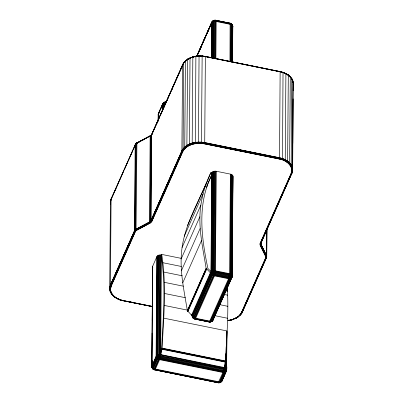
<?xml version="1.0" encoding="UTF-8"?>
<svg xmlns="http://www.w3.org/2000/svg" width="403" height="403" viewBox="0 0 403 403"><rect width="100%" height="100%" fill="white"/><g stroke="black" fill="none" stroke-linecap="round" stroke-linejoin="round"><path stroke-width="0.6" d="M152.661 306.466L123.061 300.472C117.454 299.469 111.505 295.691 110.442 289.928C110.095 289.903 109.697 289.671 109.692 289.283L110.432 201.228L111.042 200.639M111.052 291.948L110.18 291.525L110.18 289.525M135.756 144.229L135.967 143.851L135.489 144.294L111.087 199.017L110.412 285.047L111.288 285.908L135.584 231.181L136.612 230.315L150.062 223.146L151.896 221.328L182.771 151.649C186.801 144.123 196.714 142.415 204.452 143.861L279.269 159.014C285.903 159.976 294.14 166.086 291.042 173.582L260.167 243.256L260.217 245.457L265.627 256.444L265.779 257.552L241.563 312.295C239.704 316.662 234.536 318.783 230.768 320.098C231.811 320.274 235.896 318.395 232.027 319.529M135.715 143.891L135.171 144.753L134.511 230.667L135.388 231.529M135.529 144.012L134.758 230.234L135.584 231.181M136.395 143.528L135.761 143.916L135.101 229.831L135.856 230.859M150.672 222.768L150.002 221.67L150.662 135.751C151.634 134.975 150.571 135.655 150.153 136.068L149.493 221.982L150.062 223.146M151.105 135.277L151.735 134.557L151.09 135.388L150.43 221.302L151.19 222.33M151.548 134.678L150.777 220.899L151.599 221.846M151.09 135.388L152.127 134.048L151.679 134.552L151.024 220.466L151.896 221.328M161.422 255.028L160.661 354.585L159.175 359.053L154.812 368.911C153.971 371.168 151.704 367.808 151.78 366.483L152.561 266.504L156.858 256.671L157.85 255.588L158.913 255.124L161.422 255.028L161.699 254.409L181.39 258.399M151.876 366.906L152.133 333.1M152.228 320.576L152.536 280.503M152.687 266.086L151.926 365.637C152.017 367.46 153.765 368.725 155.422 369.077L220.008 381.994L221.862 381.167L226.169 371.314L225.745 369.244L224.038 367.42L223.156 372.05L218.139 382.785L154.53 369.752L219.061 382.85L220.25 382.568L221.071 381.732L225.388 371.873L225.237 369.606L224.038 367.42C228.158 367.591 226.773 373.888 222.975 372.498L159.598 359.662C157.936 359.31 156.188 358.045 156.097 356.222L156.858 256.671M152.077 367.314L152.133 360.428M152.44 320.355L152.536 307.837M157.094 256.273L156.329 355.824C156.419 357.622 158.142 358.866 159.779 359.214L223.156 372.05C227.075 373.092 227.272 368.135 226.551 365.476M158.067 121.379L158.258 114.235L162.666 104.427L163.925 103.48L165.729 103.082L165.804 102.78L164.092 102.795L162.651 103.934L158.48 113.349L158.208 115.51M158.167 121.172L158.319 113.777L162.913 103.556C163.542 102.473 165.215 101.344 166.333 102.397M157.427 255.91L156.666 355.461C156.752 357.174 158.394 358.363 159.956 358.695L223.333 371.531L225.463 371.359L226.607 370.075L226.939 331.246M157.85 255.588L157.089 355.144L157.487 356.408L158.596 357.496L160.122 358.121L223.499 370.956C224.743 371.289 226.541 370.72 226.567 369.213L226.854 331.649M158.354 255.326L157.588 354.877L158.213 356.348L160.273 357.511L223.65 370.347L225 370.342L225.992 369.778L226.36 368.805L226.587 339.376M158.913 255.124L158.152 354.675L158.45 355.612L160.404 356.887L224.552 369.773L225.745 369.244L226.058 368.428L226.224 346.515M159.523 254.988L158.989 355.27L160.51 356.262L224.491 369.138L225.237 368.886L225.66 368.09L225.766 353.688M160.157 254.928L159.548 354.983L160.59 355.658L224.174 368.523L225.156 367.964L225.232 360.917M160.797 254.943L160.112 354.746L224.018 367.929L224.622 367.657L224.652 365.073M162.384 111.117L162.651 103.934L164.147 102.372L166.162 102.453L164.525 102.155L163.704 102.992M162.621 110.09L162.883 103.551M162.963 109.097L163.054 103.626L164.147 102.372M163.386 108.78L163.613 102.972L164.293 102.508L165.89 102.649M163.895 107.253L163.966 103.123L165.285 101.944M164.464 106.422L164.525 102.982L165.023 102.256L166.167 101.873L164.197 102.337M165.084 104.402L165.205 102.7L166.263 102.095L164.671 102.181L163.265 103.239M185.476 148.032L184.745 146.984L185.4 61.07C194.619 53.947 182.378 62.697 182.554 64.878L181.899 150.793L182.771 151.649M186.015 60.702L185.576 60.717L183.728 62.888L183.073 148.803L183.889 149.76M187.672 59.135L186.866 145.387L187.491 146.516M193.808 318.148L194.125 318.42C192.463 318.672 191.813 315.781 192.06 314.405M192.15 314.829L192.503 317.237L194.765 318.738L209.419 321.745L211.555 321.574L230.964 278.12L230.813 275.854L229.609 273.667L230.375 174.116L216.29 171.26C214.658 170.958 212.572 171.315 211.726 172.902L210.965 272.453C211.056 274.277 212.804 275.541 214.461 275.894L228.546 278.745C230.561 279.405 232.823 277.627 232.138 275.461L232.904 175.91L231.992 174.786L230.375 174.116M192.503 317.237L192.362 314.612M211.328 57.725L211.595 23.107C211.691 20.896 214.592 20.603 216.159 21.465L230.838 24.477L231.861 24.991L232.768 26.114L232.586 62.415M211.56 57.956L212.003 21.913M211.892 57.589L212.164 22.341L213.147 20.729L215.227 20.205L216.159 21.465L215.872 58.601M212.305 58.531L212.588 22.024L213.494 20.533M211.963 172.504L211.197 272.055C211.288 273.849 213.011 275.098 214.643 275.445L229.332 278.377L230.964 278.12L232.002 277.188L231.488 275.249L229.609 273.667L215.524 270.816C213.897 270.509 211.812 270.871 210.965 272.453L192.05 315.66M212.809 58.264L213.086 21.762L213.887 20.442L214.779 20.563L216.159 21.465L215.927 20.261L214.97 20.377M212.295 172.141L211.53 271.693C211.615 273.405 213.263 274.594 214.819 274.927L229.478 277.853L231.035 277.607L232.178 276.322L231.201 274.569L229.609 273.667L228.546 278.745L209.419 321.745L209.112 321.977L194.508 318.975L194.518 318.612L195.173 319.06L195.692 318.249L214.461 275.894L215.378 272.493L216.29 171.26M213.368 58.062L213.65 21.555L214.089 20.613L214.895 20.246L216.159 21.465L213.086 21.762L211.595 23.107M212.719 171.819L211.998 271.793L213.031 273.405L214.456 274.211L229.07 277.204C230.315 277.536 232.118 276.967 232.138 275.461L231.231 274.337L229.609 273.667L229.745 276.025L229.161 278.831L209.998 321.821L209.58 322.042L194.901 319.08M213.978 57.931L214.255 21.424L214.779 20.563L215.751 20.377L230.113 23.268L229.957 61.452M213.222 171.557L212.497 271.481L213.409 272.902L214.668 273.617L229.69 276.66L231.292 276.267L231.937 275.053L232.697 175.501M214.603 58.5L214.95 21.087L216.099 20.674L230.184 23.525L230.239 24.316C231.861 24.22 233.433 25.757 232.717 27.384M213.781 171.356L213.051 271.219L213.817 272.413L214.875 273.012L229.745 276.025L231.09 275.692L231.629 274.675L232.395 175.124M214.391 171.22L213.65 271.012L215.071 272.408L229.765 275.385L230.813 275.133L231.231 274.337L231.992 174.786M215.247 58.511L215.529 21.379L216.048 21.011L230.229 23.878L230.798 24.306L230.551 61.614M215.021 171.159L214.275 270.876L215.459 271.889L229.75 274.77L230.466 274.594L230.753 274.05L231.513 174.499M215.66 171.174L214.91 270.811L215.509 271.325L229.695 274.191L230.204 273.823L230.969 174.272M226.688 347.945L226.813 331.664M227.121 291.596L227.151 287.213M227.161 291.576L227.191 287.193M227.242 291.802L227.292 286.991M231.095 61.84L231.382 24.704L230.597 23.666L230.239 24.316L232.128 24.699L232.768 26.114L232.496 61.986M231.579 62.127L231.861 24.991L231.241 23.817L230.239 24.316L232.214 24.588L232.848 26.966M231.982 61.83L232.259 25.329L231.74 24.094L230.239 24.316L231.141 23.581L231.226 23.984M232.289 61.583L232.566 25.706L232.214 24.588L231.141 23.581M232.455 62.002L232.596 43.121M232.193 262.958L232.032 277.193L213.101 319.977L211.6 321.544L209.762 321.982L208.885 321.78L209.112 321.977M232.329 245.427L232.596 210.366M232.733 192.836L232.904 175.91M219.408 305.353L232.219 276.312L232.994 176.333M260.016 244.913L260.872 244.374L260.937 242.878M261.114 242.077L261.084 244.697L260.217 245.457M266.585 252.394L266.761 229.191L266.504 255.573L265.627 256.444M266.877 229.06L266.721 256.61L266.338 257.809L265.663 257.915M265.779 257.552L266.695 256.958L266.947 228.899M288.86 163.809L289.631 162.787L290.291 76.872L287.969 74.807L288.301 75.19L287.641 161.104L286.971 162.208M291.127 78.293L291.817 78.766L291.162 164.681L290.311 165.603M288.11 75.326C290.215 76.479 292.099 78.192 292.835 80.802L292.175 166.716L291.278 167.537M292.714 151.538L292.568 170.978L291.883 173.275L291.042 173.582M292.78 143.387L293.117 98.861M293.183 90.71L293.308 82.922L292.392 80.278M291.807 173.391L292.553 171.094L292.649 168.837L293.308 82.922L292.719 80.479M151.78 366.483L156.097 356.222C156.979 354.6 159.18 354.212 160.842 354.65L162.122 348.152C163.648 316.985 166.726 285.425 161.699 254.409M195.425 143.664L195.878 56.36L199.062 55.861L198.432 143.377M154.289 369.823L154.757 369.949L155.246 369.445L159.598 359.662L160.661 354.585L158.948 356.181L157.336 358.569L153.019 368.362L153.029 369.113L153.684 369.118L152.903 368.926L152.274 368.171L151.825 366.937L151.976 366.12L156.379 356.302L157.628 355.25L159.412 354.645L160.661 354.585L224.219 367.486L225.499 360.987C226.723 336.46 228.839 311.872 227.282 287.309M110.588 204.432L110.447 201.112M110.493 201.001L110.644 204.195M110.351 203.369L110.558 200.901L111.283 198.734M110.629 201.339L110.477 203.026M109.707 289.404C108.946 284.039 110.936 291.092 111.288 285.908M109.747 289.515L109.828 287.379L110.467 285.289L134.562 230.914L136.073 229.413L149.528 222.244L150.823 221.151L181.949 151.034C186.176 143.136 196.578 141.342 204.699 142.858L279.521 158.011C286.543 158.938 295.248 165.92 291.928 173.078L260.852 243.432L259.99 243.8M109.812 289.621L109.893 287.495L110.528 285.41L134.627 231.035L136.113 229.554L149.568 222.391L150.883 221.277L182.015 151.155C186.221 143.287 196.588 141.498 204.679 143.01L279.501 158.162C285.203 159.331 291.666 162.857 292.523 169.184C292.351 169.935 292.981 171.754 291.646 171.587M110.603 289.933L110.684 287.898M158.117 115.087L158.132 114.659M152.561 266.504L152.843 267.763M232.219 276.312L232.234 275.884M293.223 85.063L293.253 82.691M232.178 276.322L232.032 277.193M193.954 318.294L193.45 318.375L192.946 317.806L192.241 316.577L192.397 315.786L211.167 273.43L213.152 271.531L215.524 270.816L212.703 275.173L193.934 317.529C192.901 318.612 195.007 319.665 195.082 318.088L213.852 275.728L215.524 270.816L213.051 271.219L211.011 272.937L192.241 315.297L192.347 316.491M230.969 319.947C224.763 320.158 229.846 321.529 230.974 319.836M159.094 112.649L158.349 113.782L158.399 114.739L158.626 114.412M187.531 59.362L190.453 57.901L190.025 58.148L189.37 144.062L189.868 145.261M218.9 306.497L213.318 319.09C213.293 320.828 211.212 321.483 209.777 321.105L195.692 318.249C194.034 317.902 192.286 316.632 192.191 314.808L191.566 315.166L187.36 310.642C183.98 289.812 178.997 268.7 182.075 247.497C185.904 220.728 201.263 197.581 210.794 172.711L211.726 172.902M191.566 315.166L210.336 272.811L206.129 268.282C202.749 247.457 197.767 226.345 200.845 205.142C202.518 193.893 205.842 182.952 210.794 172.711M235.458 318.214L235.891 318.345L236.022 318.022M136.204 230.566L135.534 229.468L136.189 143.549L137.176 142.959L136.909 142.884L136.043 229.151L136.612 230.315M266.479 257.371L266.297 256.056L260.887 245.069L260.691 243.624L291.717 173.471C294.941 165.678 286.377 159.321 279.47 158.319L204.653 143.166C196.604 141.665 186.292 143.443 182.101 151.271L150.964 221.398L149.624 222.537L136.174 229.7L134.713 231.151L110.618 285.526L109.984 287.601L109.903 289.717L110.372 291.812M266.68 257.074L266.721 256.61M230.395 23.586L230.35 23.198L230.148 23.46L230.702 23.686M235.891 318.345L238.163 316.743M158.903 113.596L158.958 113.097L158.349 113.782M239.594 315.665L241.417 313.584L239.594 315.665L239.216 315.579M195.878 56.36L190.035 58.037M212.295 321.045L212.749 319.851M218.789 382.583L220.25 382.568L221.892 381.173L226.516 370.483L226.018 368.725L224.038 367.42L224.118 370.412L223.584 372.584L219.222 382.361L218.607 382.85L218.214 382.628M226.657 369.637L226.295 371.375M241.563 312.295C243.493 311.202 241.745 314.058 240.581 313.997M261.038 242.853L260.741 244.011L260.978 244.953L266.549 256.379L266.61 256.832L265.814 257.179M266.338 257.809L266.549 257.411L242.238 312.184M291.727 169.552L292.649 168.837M154.047 369.355L153.412 369.4L153.513 368.735L157.84 358.942L160.661 354.585L157.744 355.622L156.299 357.199L151.996 367.017L152.233 368.065L153.941 369.334L218.446 382.553L220.577 382.382M152.903 368.926L152.541 368.287L152.737 367.556L157.13 357.718L158.671 355.909L160.661 354.585L153.931 369.546M201.47 143.443L202.14 56.163M232.047 25.072L231.74 24.094M194.201 318.723L192.966 317.962L193.002 316.733L211.771 274.372L213.54 272.141L215.524 270.816L194.105 318.813L194.317 318.526M193.208 57.019L192.972 56.818L192.841 57.135L192.181 143.05L192.543 144.299M160.666 353.617L161.608 349.129C163.114 318.546 166.096 287.611 161.407 257.149M206.89 185.899L211.711 175.023C196.961 204.492 201.409 237.448 207.877 268.448L210.971 271.491M158.319 113.777L158.167 114.648L158.565 113.893M231.871 277.622L232.002 277.188M110.432 201.228L111.127 198.911M110.765 200.734L111.389 198.674M109.787 287.263L110.412 285.047L134.758 230.234L136.043 229.151L149.493 221.982L151.024 220.466L181.899 150.793C186.136 142.869 196.568 141.07 204.719 142.591L279.536 157.744C285.299 158.923 291.903 162.515 292.633 168.958M158.606 113.409L158.742 112.971M232.667 26.9L232.798 26.487M291.827 173.366L292.553 171.094M266.494 257.633L266.695 256.958M265.763 256.807L266.549 256.379L266.504 255.573L260.927 244.132M212.275 320.571L211.907 321.267M219.978 382.261L219.751 382.467L220.627 382.351L222.285 380.361M221.721 381.097L221.161 381.752M221.892 381.173L222.108 380.296L221.776 380.659M204.452 143.861L204.719 142.591L205.374 56.677L205.288 56.365L203.928 56.415M279.269 159.014L279.536 157.744L280.135 71.527L279.939 71.734M196.951 56.123L211.64 22.689L213.122 21.44L216.159 21.465L215.378 20.155M196.916 56.037L211.988 21.943C212.708 20.205 214.955 20.372 216.159 21.465C215.021 19.44 212.472 20.548 211.771 22.296L196.659 56.415L211.988 21.943L213.378 21.107M197.017 56.289L197.767 54.586M199.017 51.745L203.772 40.95M204.271 39.816L205.772 36.406M206.276 35.273L207.026 33.565M207.525 32.431L212.502 21.263L213.902 20.81L216.159 21.465M111.072 199.132L135.615 143.942M111.515 198.629L112.276 196.911M112.785 195.767L114.306 192.332M114.815 191.188L117.097 186.04M117.605 184.891L119.127 181.461M119.636 180.312L123.187 172.298M124.451 169.436L128.003 161.427M128.512 160.278L132.824 150.551M133.333 149.402L136.143 143.498M115.208 190.594L115.968 188.876M130.935 155.105L131.695 153.387M160.323 109.883L161.059 108.221M161.548 107.112L162.288 105.455M151.694 134.436L182.675 64.561L183.138 64.354M151.679 134.552L182.766 64.48M152.379 133.479L153.392 131.192M153.896 130.053L159.467 117.485M160.732 114.633L164.273 106.634M164.782 105.495L166.298 102.07M166.802 100.926L169.084 95.783M169.587 94.645L171.109 91.214M171.613 90.076L172.373 88.363M172.877 87.219L175.154 82.081M175.663 80.938L177.179 77.512M177.688 76.368L178.443 74.656M178.952 73.512L179.965 71.23M180.468 70.087L181.99 66.661M182.494 65.518L183.572 63.407M156.314 124.89L157.074 123.177M167.195 100.332L167.955 98.619M171.754 90.05L172.766 87.768M178.081 75.774L178.836 74.061M196.76 56.239L211.771 22.296M110.427 285.168L134.768 230.355L136.048 229.277L149.503 222.108L151.034 220.587L181.909 150.913C186.146 142.994 196.573 141.196 204.714 142.717L279.531 157.87C284.669 158.968 290.11 161.694 292.16 166.837M187.551 225.438L206.321 183.078M184.226 236.269L202.996 193.908M206.527 187.39L207.54 185.098M182.075 247.497L200.845 205.142M181.108 259.058L199.883 216.698M181.335 270.876L200.105 228.516M182.75 282.876L201.52 240.52M187.36 310.642L206.129 268.282M187.42 310.869L206.19 268.509M187.526 311.096L206.296 268.736M187.672 311.312L206.442 268.957M187.853 311.519L206.623 269.159M242.132 312.249L266.363 257.446L266.187 256.162L260.781 245.175L260.736 243.211L291.611 173.537C294.815 165.789 286.296 159.467 279.44 158.475L204.618 143.322C196.619 141.831 186.372 143.594 182.206 151.377L151.332 221.051L149.694 222.678L136.239 229.846L135.05 230.848L110.724 285.631C109.722 287.933 109.525 292.78 112.019 293.883M242.394 312.013L266.534 257.527M196.936 56.017L212.275 21.636M198.311 53.418L199.339 51.131M199.848 49.987L201.384 46.552M203.172 42.552L203.686 41.403M152.616 306.557L122.865 300.678L123.061 300.472M260.978 244.953L261.008 242.954L260.167 243.256M135.171 144.753L135.428 144.203M135.902 144.229L136.108 143.866M151.447 134.869L151.8 134.234M151.432 134.985L184.025 62.465M151.986 134.516L152.263 134.028M213.061 21.193L213.54 20.548L214.572 20.195M240.999 314.043L266.232 257.502L266.066 256.258L260.655 245.271L260.61 243.251L291.485 173.577C294.664 165.885 286.211 159.613 279.4 158.631L204.583 143.473C196.639 141.992 186.468 143.745 182.332 151.473L151.457 221.146L149.775 222.814L136.325 229.982L135.171 230.959L110.85 285.727C109.681 288.382 110.034 291.495 111.596 293.913M241.115 314.013L242.435 311.902M182.554 64.878L183.924 62.515M212.638 21.384L213.273 20.825M213.318 319.09L212.87 320.365L211.656 321.115M209.484 321.816L211.222 321.76L212.482 320.677L231.251 278.317L231.09 275.692L229.609 273.667L230.128 276.02L229.75 278.826L210.981 321.181L210.301 321.982L209.762 321.982M162.49 104.362L163.966 103.123L165.749 102.926M213.263 319.554L212.698 320.284M221.862 381.167L219.872 382.649M230.597 23.666L230.783 23.379L231.231 23.621M266.61 256.832L266.459 255.794L260.872 244.374M282.1 159.774L282.513 158.54L283.032 72.303L285.903 73.759L285.243 159.674L284.694 160.847M239.871 315.544L237.921 317.111L237.493 317M135.222 144.531L135.615 144.254M119.827 299.58L119.918 299.892L120.23 299.716M135.468 144.103L135.942 143.559M135.418 144.319L136.038 143.518M239.473 315.66L241.865 312.31L266.091 257.537L265.925 256.338L260.519 245.351L260.469 243.276L291.344 173.597C294.497 165.971 286.115 159.749 279.36 158.772L204.543 143.619C196.664 142.148 186.569 143.886 182.473 151.548L151.599 221.222L149.866 222.94L136.416 230.108L135.302 231.05L110.986 285.803C109.45 289.087 110.593 293.797 113.47 295.681M239.704 315.645L241.402 313.7M215.227 20.205L214.265 20.256L213.741 20.699L214.245 20.639M183.728 62.888L185.773 60.662M184.277 62.43L185.894 60.667M184.952 62.052L186.146 60.752M211.182 321.649L211.454 321.408L210.95 321.453M135.806 143.705L136.436 143.176M135.771 143.8L136.531 143.171M135.761 143.916L151.226 135.428M150.752 135.468L151.724 135.005M150.672 135.64L151.478 134.97M150.662 135.751L151.599 134.975M237.609 317.06L239.347 315.63L241.719 312.315L265.814 257.935L265.779 256.399L260.368 245.417L260.152 243.805L291.198 173.602C294.321 166.036 286.009 159.87 279.314 158.903L204.497 143.75C196.684 142.289 186.685 144.012 182.619 151.609L151.745 221.282L149.961 223.055L136.511 230.219L135.438 231.126L111.137 285.868C109.163 290.059 111.641 295.192 115.364 297.283M237.72 317.101L239.976 315.252M285.359 73.568L285.893 73.648M119.283 299.353C118.744 298.447 116.089 298.804 117.641 298.638M165.195 102.095L166.489 101.999M185.415 60.954L187.843 59.105M185.4 61.07L187.944 59.125M187.355 59.846L188.161 59.236M214.467 20.367L214.965 20.15M218.013 382.739L219.328 382.795L219.806 382.356L224.179 372.579L224.572 370.407L224.219 367.486M136.234 143.342L136.909 142.884M136.204 143.438L137.08 142.909M137.277 143.035L136.753 143.226M150.233 135.791L150.903 135.378M150.163 135.957L151.004 135.373M150.153 136.068L151.11 135.388M237.629 317.06L233.161 319.206M235.649 318.34L238.153 316.854M235.74 318.37L238.123 316.949M210.462 321.972L211.54 321.095L230.309 278.74L230.486 275.964L229.609 273.667C230.969 274.574 232.214 276.312 231.604 277.999L212.834 320.36L211.6 321.544M210.336 272.811L210.965 272.453M212.26 321.05L210.784 321.549L209.595 321.473L195.51 318.617L193.289 317.539L192.115 315.705M211.555 321.574L210.85 321.841M220.627 382.351L222.124 380.79L226.456 370.946L225.917 369.002L224.038 367.42L224.914 369.717L224.889 372.04L220.567 381.903L219.489 382.779M136.778 142.959L150.359 135.72M136.733 143.03L150.445 135.72M136.708 143.125L150.536 135.746M138.355 142.461L139.433 141.886M142.123 140.456L144.813 139.02M149.654 136.441L150.732 135.871M187.612 59.191L190.211 57.81M187.561 59.266L190.367 57.846M187.521 59.473C192.83 56.269 199.349 55.538 205.374 56.677L280.196 71.83L283.173 72.626L288.301 75.19M189.113 58.737L190.538 57.982M220.804 381.601L221.302 381.379M230.113 23.268L215.655 20.281L230.405 23.223M205.248 56.38L280.166 71.568M280.07 71.532L283.082 72.318M122.895 300.688L119.918 299.892M233.241 319.287L236.012 318.133M233.312 319.347L235.987 318.229M190.095 57.876L193.027 56.828M190.06 57.946L193.087 56.868M117.545 298.714L114.699 297.021L115.248 297.343M219.469 382.623L218.512 382.628M160.661 354.585L157.941 355.995L156.555 357.683L152.253 367.491L152.274 368.171L153.503 369.44M230.718 320.027L233.599 319.176M230.768 320.098L233.579 319.267M213.54 20.548L213.988 20.427M192.926 56.833L195.954 56.163M192.861 56.939L196.019 56.224M194.941 56.642L196.095 56.385M228.048 320.496L230.954 320.037M228.078 320.566L230.929 320.103M210.034 322.037L210.784 321.906M195.903 56.208L199.082 55.931M195.888 56.274L199.092 56.002M259.94 244.359L260.862 243.669L261.048 244.807M115.132 297.384L112.709 295.334L113.208 295.752M165.447 101.929L166.368 101.929M209.192 321.821L210.301 321.982M218.406 382.795L219.328 382.795M231.241 23.817L231.695 24.331M214.708 20.205L215.57 20.21M199.052 55.906L202.225 55.977M199.047 55.972L202.235 56.037M199.042 56.057L202.241 56.128M165.754 102.09L166.328 102.171M209.787 321.987L194.8 318.924M215.177 20.21L215.927 20.261M205.344 56.415L202.19 55.952L205.359 56.48M202.16 56.067L205.374 56.566M217.937 20.946L219.167 21.193M205.208 56.42L280.181 71.633M205.167 56.491L280.191 71.719M162.913 262.731L181.37 266.469M163.779 272.055L182.242 275.793M164.303 282.327L183.375 286.19M223.987 294.412L227.68 295.162M164.474 293.475L185.395 297.711M219.237 304.567L227.851 306.31M164.288 305.439L187.672 310.174M214.744 315.66L227.665 318.274M122.804 300.376L124.038 300.628M128.97 301.625L132.053 302.25M148.707 305.625L149.941 305.872M122.819 300.578L152.576 306.628M122.865 300.678L152.536 306.668M163.754 318.143L227.131 330.979M162.122 348.152L225.499 360.987M162.102 348.409L225.479 361.244M162.071 348.681L225.448 361.516M162.026 348.968L225.403 361.803M161.966 349.26L225.348 362.096M218.285 382.724L154.908 369.889L153.382 369.264M280.03 71.578L283.153 72.429M279.984 71.643L283.168 72.52M119.832 299.691L123.016 300.562M119.847 299.782L122.97 300.633M229.735 23.132L231.695 24.084M194.493 318.844L195.173 319.06M292.709 82.303C293.48 81.95 291.948 79.195 291.52 78.328M153.014 368.76L151.825 366.937M230.35 23.198L230.778 23.485L230.264 23.273M194.644 318.919L193.652 318.435M282.971 72.313L285.833 73.482M283.364 72.626L285.455 73.492M117.107 298.563L120.159 299.797M117.127 298.653L120.089 299.862M117.167 298.724L119.968 299.908M113.087 295.757L111.183 293.444L111.48 293.878M285.712 73.411L288.21 74.903M285.873 73.558L288.291 75.079M114.709 297.132L117.454 298.764M114.739 297.228L117.369 298.794M152.949 368.936L153.654 369.39M288.064 74.817L290.281 76.761M287.868 74.827L290.291 76.872M287.752 74.862L290.397 77.386M112.719 295.449L115.031 297.399M112.754 295.545L114.936 297.389M224.038 367.42L225.519 369.445L225.68 372.07L221.282 381.858L219.222 382.361L155.246 369.445L153.019 368.362L151.845 366.534M231.463 23.822L232.37 24.85L232.642 26.004L232.103 24.734M193.45 318.375L192.543 317.347L192.654 316.269L211.424 273.914L213.318 271.844L215.524 270.816L213.817 272.413L212.205 274.796L193.218 318.113M192.785 317.493L192.186 316.501L192.065 315.232M152.515 368.322L151.916 367.329L151.795 366.055M290.024 76.474L291.807 78.65M289.913 76.454L291.817 78.766M289.792 76.454L290.533 77.371M111.193 293.56L112.976 295.737M192.543 317.347L193.279 317.937L193.153 317.695M266.403 255.905L266.615 256.268M266.459 255.794L266.655 256.147L260.912 244.253M291.626 78.383L292.835 80.802M291.651 78.792L292.145 79.784M110.165 291.409L111.374 293.827M292.628 80.393L293.097 82.494M110.367 203.253L110.603 204.311M109.692 289.283L110.281 291.732M192.654 316.869L192.684 317.181M152.384 367.692L152.415 368.004"/></g></svg>
